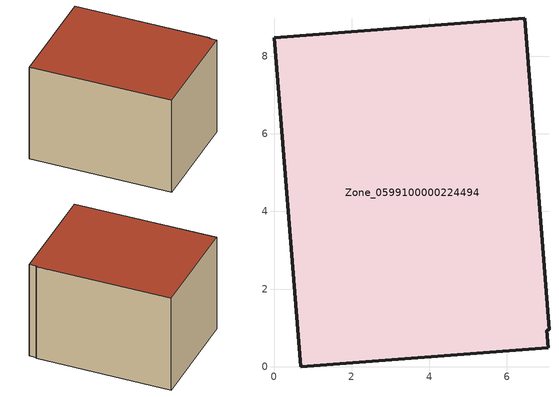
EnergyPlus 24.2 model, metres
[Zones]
Zone_0599100000224494
 floor ground (C_G): 0,8.48 6.46,8.98 7.08,0.95 7.03,0.94 7.07,0.5 0.69,0 z0
 wall outside (C_F): 6.46,8.98 0,8.48 0.69,0 7.07,0.5 7.03,0.94 7.08,0.95 6.46,8.98 z0:6.1
 roof outside (C_R): 0,8.48 0.69,0 7.07,0.5 7.03,0.94 7.08,0.95 6.46,8.98 z6.1
[BUILDING]
Pand.0599100000224494: North Axis=0; Terrain=City; Loads Convergence Tolerance Value=0.04; Temperature Convergence Tolerance Value=0.4; Solar Distribution=FullExterior; Maximum Number of Warmup Days=25; Minimum Number of Warmup Days=1
[Site:Location]
Rotterdam.The.Hague.AP_ZH_NLD Design_Conditions: Latitude=51.96; Longitude=4.45; Time Zone=1; Elevation=-4.5
[SITE:GROUNDTEMPERATURE:BUILDINGSURFACE]
18, 18, 18, 18, 18, 18, 18, 18, 18, 18, 18, 18
[MATERIAL] Thermal Absorptance=0.9; Solar Absorptance=0.7; Visible Absorptance=0.7
Name | Roughness | Thickness | Conductivity | Density | Specific Heat
G.TC.1946-1964 | MediumSmooth | 0.15 | 1 | 540 | 1210
F.TC.1946-1964 | Rough | 0.3 | 0.857143 | 1920 | 840
R.TC.1946-1964 | MediumRough | 0.2 | 0.235294 | 1500 | 1000
[CONSTRUCTION]
C_G: G.TC.1946-1964
C_F: F.TC.1946-1964
C_R: R.TC.1946-1964
[ZONE]
Zone_0599100000224494: Type=1; Multiplier=1; Ceiling Height=Autocalculate; Volume=Autocalculate; Floor Area=autocalculate; Part of Total Floor Area=Yes
[ZONEINFILTRATION:DESIGNFLOWRATE]
Infil_Zone_0599100000224494: Zone or ZoneList or Space or SpaceList=Zone_0599100000224494; Schedule=AlwaysOn; Design Flow Rate Calculation Method=Flow/Area; Flow Rate per Floor Area=0.003; Constant Term Coefficient=1; Temperature Term Coefficient=0; Velocity Term Coefficient=0; Velocity Squared Term Coefficient=0
[HVACTEMPLATE:ZONE:IDEALLOADSAIRSYSTEM]
Zone_0599100000224494: Maximum Heating Supply Air Temperature=50; Minimum Cooling Supply Air Temperature=13; Maximum Heating Supply Air Humidity Ratio=0.0156; Minimum Cooling Supply Air Humidity Ratio=0.0077; Heating Limit=NoLimit; Cooling Limit=NoLimit; Dehumidification Control Type=ConstantSensibleHeatRatio; Cooling Sensible Heat Ratio=0.7; Dehumidification Setpoint=60; Humidification Control Type=None; Humidification Setpoint=30; Outdoor Air Method=None; Outdoor Air Flow Rate per Person=0.00944; Outdoor Air Flow Rate per Zone Floor Area=0; Outdoor Air Flow Rate per Zone=0; Demand Controlled Ventilation Type=None; Outdoor Air Economizer Type=NoEconomizer; Heat Recovery Type=None; Sensible Heat Recovery Effectiveness=0.7; Latent Heat Recovery Effectiveness=0.65
[ZONECONTROL:THERMOSTAT]
ThermostatControl_Zone_0599100000224494: Zone or ZoneList=Zone_0599100000224494; Control Type Schedule=DualSetpointControlType; Control 1=Thermostat_Zone_0599100000224494; Temperature Difference Between Cutout And Setpoint=0
[THERMOSTATSETPOINT:DUALSETPOINT]
Thermostat_Zone_0599100000224494: Heating Setpoint Temperature Schedule=HeatingSetpoint_Zone_0599100000224494; Cooling Setpoint Temperature Schedule=CoolingSetpoint_Zone_0599100000224494
[SCHEDULE:COMPACT]
HeatingSetpoint_Zone_0599100000224494: Through: 12/31, For: AllDays, Until: 24:00, 21
CoolingSetpoint_Zone_0599100000224494: Through: 12/31, For: AllDays, Until: 24:00, 24
DualSetpointControlType: Through: 12/31, For: AllDays, Until: 24:00, 4
AlwaysOn: Through: 12/31, For: AllDays, Until: 24:00, 1
